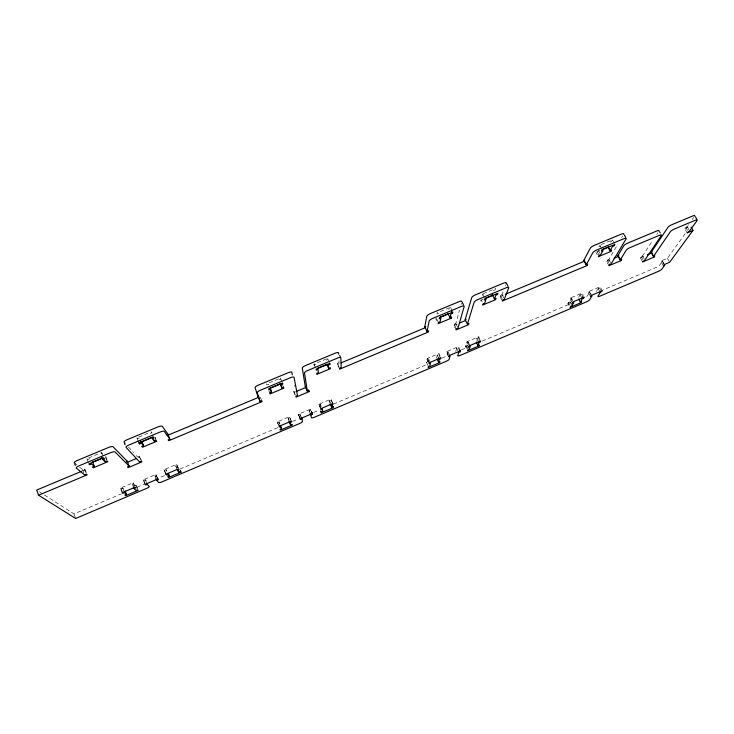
<?xml version="1.0" encoding="UTF-8"?>
<svg xmlns="http://www.w3.org/2000/svg" width="734" height="734" viewBox="0 0 734 734"><rect width="100%" height="100%" fill="white"/><g stroke="black" fill="none" stroke-linecap="round" stroke-linejoin="round"><path stroke-width="0.55" stroke-dasharray="3.67 2.75" d="M428.647 362.853L427.023 359.458L428.482 358.834L427.849 361.697L426.399 362.312L426.995 364.926M427.023 359.458L427.234 358.495L438.95 353.54L440.593 356.935M436.134 317.749L435.868 318.96L436.785 320.841M436.537 358.018L437.253 355.137L438.712 354.522L438.95 353.54M438.593 313.381L436.932 314.069L437.207 312.831L450.502 307.289L450.19 308.546L448.529 309.234M448.602 356.696L446.566 352.494L446.832 351.522L458.429 346.613L460.484 350.815M456.126 329.896L453.915 325.391L454.227 324.254L455.796 323.602L459.484 310.17M447.134 355.091L448.015 351.88L446.566 352.494M461.044 304.518L461.438 303.078M455.731 351.458L456.695 348.21L458.135 347.604L458.429 346.613M466.329 348.274L465.512 346.613L465.833 345.631L467.264 345.026L468.237 342.044L466.787 342.65L468.852 346.852M466.787 342.65L467.108 341.649L478.687 336.759L480.77 340.952M493.45 290.526L495.083 289.847L495.542 288.545L482.421 294.004L481.999 295.297L483.642 294.618M478.687 336.759L478.339 337.768L476.898 338.383L475.852 341.393L477.284 340.787M501.854 300.142L500.001 296.49L500.46 295.233L502.056 294.573L503.359 291.059M505.212 286.049L505.487 285.324M568.923 305.335L567.859 303.307L569.841 301.637L571.667 298.334L573.382 301.601M572.41 303.004L570.263 298.921L570.869 297.811L582.099 293.068L583.402 295.518M614.395 243.532L612.395 239.89L599.733 245.165L598.953 246.587L600.531 245.927M578.649 297.279L580.062 294.784L582.099 293.068M612.395 239.89L611.578 241.33L610 241.991M590.54 296.582L588.384 292.536L589.035 291.416L600.155 286.719L602.33 290.756M608.945 265.708L606.596 261.387L607.357 260.084L608.853 259.451L617.89 244.064M591.934 295.995L589.769 291.948L587.595 295.646A3.165 0.716 -27.6 0 1 585.264 297.398M621.689 237.596L622.661 235.953M596.118 291.701L596.403 291.233M596.678 290.774L600.155 286.719M642.112 261.12L640.277 257.799L642.544 255.927L652.554 240.752M656.756 234.385L657.82 232.761M663.371 265.736L661.15 261.772L662.004 260.57L667.445 258.276L685.473 233.247M687.152 232.852L684.739 228.623L687.648 225.989M664.729 265.157L662.508 261.194L659.701 265.139A3.184 0.688 -28.4 0 1 656.178 267.442L603.412 289.774M688.107 225.347L688.565 224.705M692.272 219.503L693.685 217.521M122.165 492.716L120.413 488.119L133.221 482.706L135.643 487.908M165.774 474.265L163.976 469.714L176.628 464.365L178.958 469.577M278.966 426.197L277.223 421.867L289.471 416.692L291.003 420.224M320.923 409.471L318.886 404.269L330.979 399.158L332.933 403.517M120.413 488.119L121.11 488.734L122.706 488.055L124.78 489.89M133.34 486.752L132.285 484.009L133.882 483.339M163.976 469.714L164.544 470.375L166.123 469.714L167.792 471.696M177.022 469.338L175.582 465.714L177.151 465.053M277.452 422.665L278.975 422.022L279.737 423.784M288.71 420.545L288.132 418.151L289.655 417.508L289.471 416.692M318.987 405.113L320.492 404.471L322.043 407.966M329.759 403.186L329.538 400.654L331.052 400.012L330.979 399.158M570.263 298.921L571.667 298.334M144.983 484.403L143.213 479.843L155.883 474.494L157.535 477.862M299.674 417.701L298.362 414.27L310.482 409.15L312.409 413.517M143.213 479.843L143.836 480.486L145.424 479.816L147.222 481.651M155.957 478.531L154.892 475.806L156.47 475.146M298.527 415.086L300.041 414.444L301.188 417.068M309.317 411.976L309.097 410.609L310.61 409.976L310.482 409.15M588.384 292.536L589.769 291.948M661.15 261.772L662.508 261.194M136.487 485.825L135.845 485.211L134.267 485.871L132.285 484.009M465.512 346.613L467.595 345.732M567.859 303.307L571.887 301.61M44.425 494.991L73.987 513.901L121.165 493.927M137.047 487.202L144.084 484.229M164.425 475.614L160.544 477.256A3.395 0.807 -21.8 0 1 158.746 477.88M179.922 469.054L278.048 427.509M292.462 421.408L297.729 419.187A3.257 0.789 -23.7 0 0 298.27 418.94M313.684 412.425L318.905 410.214M333.502 404.039L427.858 364.092M441.987 358.109L444.006 357.256A3.184 0.762 -25.8 0 0 446.832 355.531M461.301 349.944L468.301 346.971M482.266 341.062L571.639 303.234M640.277 257.799L645.984 255.395M141.91 461.879L140.01 456.988L139.313 456.227L137.597 456.943L135.992 455.199M294.811 394.314L293.802 391.488L295.444 390.8L295.233 389.708M138.295 457.704L140.01 456.988M293.995 392.433L295.628 391.745M453.915 325.391L457.823 323.758M606.596 261.387L611.817 259.194M684.739 228.623L689.841 226.485M88.419 462.87L86.86 458.686L101.567 452.566L102.43 453.383L100.604 454.144L101.888 455.364M138.478 441.996L136.863 437.868L150.332 432.262M282.168 382.075L280.434 378.093L266.46 383.91L266.754 384.946L268.497 384.221L269.35 387.295M315.831 364.504L314.115 365.22L313.978 364.128L327.768 358.394L329.538 362.321M139.414 437.987L137.607 438.739L136.863 437.868M150.259 433.464L152.057 432.721L151.369 431.831L152.993 435.941M278.938 379.873L280.682 379.148L280.434 378.093M326.135 360.211L327.85 359.504L327.768 358.394M483.348 299.151L480.366 300.389L481.77 303.179M596.907 251.771L600.027 250.477M79.611 467.209L82.658 469.723L84.456 468.971L86.502 472.769M339.594 369.184L337.429 364.413L337.374 363.348L339.044 362.651L338.906 359.669M82.336 470.98L85.364 469.723M337.429 364.413L339.301 363.624M500.001 296.49L505.35 294.251M39.315 491.725L41.893 493.376M75.96 464.2L77.006 465.072M86.86 458.686L87.777 459.493L89.612 458.732L90.961 459.924M128.478 447.006L133.542 452.529M154.892 475.806L156.122 477.146M175.582 465.714L177.16 467.732L178.72 467.072L179.234 467.732M687.189 226.623L689.611 230.871M685.73 227.237L688.153 231.476M667.445 258.276L669.674 262.249M662.004 260.57L664.224 264.552M642.544 255.927L644.847 260.093M641.112 256.533L643.415 260.689M608.853 259.451L611.211 263.79M599.733 245.165L601.724 248.817M607.357 260.084L609.715 264.414M598.201 250.166L600.651 254.68M597.127 251.725L599.082 255.34M595.87 252.212L597.338 254.909M599.467 287.847L601.641 291.884M598.091 288.434L600.256 292.471M589.035 291.416L591.2 295.472M581.456 294.196L582.759 296.637M580.062 294.784L582.218 298.857M570.869 297.811L572.603 301.087M569.841 301.637L571.979 305.683M568.455 302.224L570.584 306.271M502.056 294.573L504.386 299.151M500.46 295.233L502.79 299.821M482.421 294.004L484.321 297.775M481.238 300.059L482.174 301.931M478.339 337.768L479.999 341.117M476.898 338.383L478.559 341.732M468.237 342.044L469.888 345.393M450.502 307.289L452.373 311.097M467.108 341.649L469.182 345.852M467.264 345.026L468.898 348.356M455.796 323.602L458.016 328.116M465.833 345.631L467.879 349.797M454.227 324.254L456.447 328.768M458.135 347.604L459.365 350.118M456.695 348.21L458.741 352.403M436.592 318.684L438.427 322.465M448.015 351.88L450.052 356.082M446.832 351.522L448.878 355.733M438.712 354.522L440.749 358.743M437.253 355.137L438.473 357.669M428.482 358.834L430.115 362.229M427.234 358.495L428.867 361.899M426.399 362.312L428.417 366.514M337.374 363.348L339.539 368.129M331.052 400.012L332.997 404.361M313.978 364.128L315.739 368.073M329.538 400.654L331.098 404.131M318.886 404.269L320.822 408.645M310.61 409.976L311.757 412.591M309.097 410.609L310.253 413.224M293.802 391.488L295.866 396.195M298.362 414.27L300.279 418.646M282.691 385.212L283.553 387.176M289.655 417.508L291.563 421.903M288.132 418.151L289.664 421.665M268.901 390.965L269.745 392.938M277.223 421.867L278.369 424.518M261.744 400.681L259.652 395.8L259.827 396.351M176.628 464.365L178.435 468.907M155.177 437.225L155.975 439.253M154.902 437.381L156.113 440.418M166.123 469.714L166.838 471.531M164.544 470.375L165.976 474.008M155.883 474.494L157.663 479.036M139.313 456.227L141.222 461.126M145.424 479.816L147.185 484.357M143.836 480.486L145.249 484.119M136.836 486.725L137.533 488.541M135.845 485.211L137.588 489.743M133.221 482.706L134.983 487.293M122.706 488.055L124.11 491.725M121.11 488.734L122.514 492.404M105.834 456.631L107.008 459.704M105.384 456.851L106.944 460.961M101.567 452.566L103.145 456.722M84.456 468.971L86.364 474.072M82.658 469.723L84.181 473.806M73.987 513.901L75.327 517.562M278.975 422.022L279.636 424.39M294.371 385.267L294.591 386.387M300.041 414.444L300.463 416.628M320.492 404.471L320.786 406.975"/><path stroke-width="1.1" d="M124.973 443.18L124.074 442.198A3.973 1.092 -20.9 0 1 126.954 439.813L157.975 426.904A3.936 1.092 -21.4 0 1 162.26 426.307L167.884 434.124L169.884 439.125L168.132 439.859L168.747 440.703L262.047 401.645L261.744 400.681L260.029 401.397L257.221 392.699A3.817 1.064 -23.1 0 1 260.432 390.204L290.343 377.735A3.789 1.055 -23.6 0 1 294.05 377.34L297.509 395.507L295.866 396.195L296.05 397.131L309.133 391.635L308.996 390.681L307.353 391.369L304.5 372.982A3.78 1.055 -23.9 0 1 307.821 370.45L337.337 358.146A3.753 1.046 -24.4 0 1 340.833 357.834L341.218 367.431L339.539 368.129L339.594 369.184L428.436 331.988L428.674 330.832L427.041 331.511L424.784 326.841L426.839 316.198A3.698 1.028 -26 0 1 430.436 313.556L458.86 301.729A3.688 1.018 -26.5 0 1 461.833 301.628M427.041 331.511L429.161 320.997A3.707 1.018 -26 0 1 432.776 318.363L461.227 306.5A3.698 1 -26.4 0 1 464.191 306.381L458.016 328.116L456.447 328.768L456.126 329.896L468.613 324.648L468.971 323.511L467.402 324.171L465.173 319.666L471.769 297.499A3.688 1.009 -26.7 0 1 475.467 294.82L503.515 283.15A3.688 1 -27.2 0 1 506.295 283.122L506.029 283.856M439.29 359.366L440.749 358.743L440.996 357.779L429.271 362.743L429.051 363.697L430.519 363.073L429.867 365.899L428.417 366.514L428.206 367.45L439.767 362.541L440.015 361.605L438.565 362.211L439.29 359.366L438.473 357.669M449.924 317.657L450.869 313.978L452.52 313.29L452.841 312.051L439.528 317.602L439.253 318.831L440.914 318.134L440.07 321.776L438.427 322.465L438.152 323.657L451.254 318.18L451.566 316.969L449.924 317.657L448.079 313.895M467.402 324.171L474.136 302.234A3.698 1 -26.7 0 1 477.843 299.573L505.919 287.866A3.688 0.982 -27.1 0 1 508.699 287.82L504.386 299.151L502.79 299.821L502.322 301.059L587.026 265.598L587.75 264.268L586.2 264.91L583.787 260.432L590.301 248.165A3.688 0.963 -28.5 0 1 594.265 245.404L621.322 234.137A3.698 0.945 -28.8 0 1 623.634 234.293M691.052 227.026L692.988 230.412L669.674 262.249L664.224 264.552L663.371 265.736L664.729 265.157L661.894 269.066A3.184 0.679 -28.4 0 1 658.361 271.369L600.045 296.096A3.175 0.706 -27.7 0 1 597.981 296.16L600.256 292.471L602.33 290.756L591.2 295.472L590.54 296.582L591.934 295.995L589.732 299.656A3.175 0.706 -27.6 0 1 586.338 301.913L460.319 355.348A3.184 0.743 -26 0 1 457.759 355.614L458.741 352.403L460.181 351.788L460.484 350.815L448.878 355.733L448.602 356.696L450.052 356.082L449.153 359.256A3.184 0.752 -25.8 0 1 446.015 361.412L314.537 417.178A3.248 0.78 -23.9 0 1 311.436 417.646L310.253 413.224M477.907 345.54L478.972 342.567L480.412 341.952L480.77 340.952L469.182 345.852L468.852 346.852L470.301 346.237L469.31 349.182L467.879 349.797L467.558 350.769L478.99 345.916L479.339 344.934L477.907 345.54L476.265 342.218M494.459 299.05L495.826 295.215L497.459 294.536L497.927 293.242L484.789 298.72L484.367 299.995L486.009 299.316L484.734 303.114L483.11 303.793L482.697 305.041L495.624 299.637L496.083 298.371L494.459 299.05L492.11 294.398M586.2 264.91L592.788 252.753A3.698 0.945 -28.4 0 1 596.751 250L623.845 238.706A3.707 0.936 -28.7 0 1 626.148 238.844L611.211 263.79L609.715 264.414L608.945 265.708L620.872 260.698L621.67 259.396L620.184 260.019L617.817 255.698L623.781 245.807A3.569 0.881 -28.7 0 1 627.662 243.147L656.811 230.971A3.578 0.862 -29 0 1 658.893 231.127M580.319 302.151L582.218 298.857L584.264 297.151L573.034 301.903L572.41 303.004L573.814 302.408L571.979 305.683L569.988 307.353L581.071 302.656L581.704 301.564L580.319 302.151L578.713 299.123M610.046 250.753L612.486 246.532L614.064 245.872L614.89 244.44L602.219 249.734L601.43 251.147L603.009 250.487L600.651 254.68L599.082 255.34L598.311 256.716L610.798 251.496L611.606 250.101L610.046 250.753L608.073 247.156M620.184 260.019L626.203 250.221A3.569 0.862 -28.6 0 1 630.102 247.569L659.27 235.357A3.587 0.853 -29 0 1 661.352 235.495L644.847 260.093L642.571 261.946L653.985 257.139L654.847 255.872L653.425 256.478L651.113 252.322L667.931 227.357A3.587 0.862 -29.2 0 1 671.913 224.668L692.685 215.989A3.597 0.844 -29.4 0 1 694.639 216.191M647.406 254.799L651.783 252.845M653.425 256.478L670.399 231.705A3.587 0.844 -29.1 0 1 674.39 229.026L695.181 220.319A3.597 0.835 -29.3 0 1 697.126 220.521L689.611 230.871L687.152 232.852L692.988 230.412M134.047 488.587L135.643 487.908L134.983 487.293L122.165 492.716L122.862 493.321L124.459 492.642L126.514 494.441L124.927 495.111L125.615 495.698L138.231 490.349L137.588 489.743L136.01 490.413L134.047 488.587L133.34 486.752M155.957 478.531L156.663 480.339L158.241 479.669L157.535 477.862M299.674 417.701L300.435 419.453L301.949 418.811L301.188 417.068M311.014 414.967L312.528 414.334L312.409 413.517L300.279 418.646L300.435 419.453M168.499 473.494L169.572 476.192L168.003 476.861L168.554 477.495L181.023 472.21L180.307 470.421M169.572 476.192L167.912 474.247L166.334 474.916L165.774 474.265L178.435 468.907L178.958 469.577L177.38 470.237L178.949 472.219L180.509 471.558L181.023 472.21M290.6 424.913L290.04 422.545L291.563 421.903L291.38 421.105L279.131 426.289L279.351 427.078L280.874 426.426L281.517 428.757L280.003 429.399L280.214 430.17L292.297 425.05L292.114 424.27L290.6 424.913L289.086 421.417M333.181 406.865L331.685 407.498L331.484 405.003L332.997 404.361L332.933 403.517L320.822 408.645L320.923 409.471L322.437 408.838L322.712 411.306L321.208 411.939L321.308 412.756L333.236 407.691L332.025 404.278M651.113 252.322L652.177 251.872M81.327 471.402L36.7 490.046L38.544 495.202L87.263 474.806L86.364 474.072L84.566 474.825L76.308 468.145A4.065 1.073 -20.3 0 1 79.07 465.806L110.568 452.676A4.009 1.073 -20.7 0 1 115.082 451.979L129.175 466.182L127.45 466.907L128.175 467.641L141.91 461.879L141.222 461.126L139.506 461.851L126.083 447.391A3.982 1.073 -21 0 1 128.964 445.006L160.021 432.06A3.936 1.073 -21.5 0 1 164.315 431.445L169.884 439.125M126.202 461.723L127.276 461.273L129.175 466.182M307.353 391.369L305.28 386.671L306.408 386.203M465.173 319.666L466.154 319.253M617.817 255.698L618.845 255.267M127.147 462.383L136.579 458.429M296.444 391.406L306.252 387.295M459.383 323.098L465.613 320.492M614.046 258.258L618.514 256.386L620.872 260.698M92.411 462.227L101.705 458.346M141.534 441.73L152.736 437.06M270.02 388.139L280.59 383.726M317.767 368.22L327.153 364.303M439.895 317.272L447.942 313.913M485.33 298.316L492.285 295.417M602.109 249.606L608.348 247.009L610.798 251.496M102.567 459.337L104.402 458.576L103.54 457.768L88.814 463.906L89.731 464.695L91.566 463.934L94.246 466.273L92.429 467.035L93.319 467.797L107.779 461.75L106.944 460.961L105.136 461.723L102.567 459.337L101.787 457.264M139.616 443.877L141.423 443.125L143.58 445.657L141.79 446.41L142.506 447.235L156.773 441.272L156.113 440.418L154.323 441.171L152.277 438.593L154.085 437.84L153.397 436.969L138.882 443.024L139.616 443.877L138.809 441.822M166.242 434.812L167.884 434.124M260.029 401.397L257.937 396.516L258.689 396.204M424.784 326.841L425.803 326.41M583.787 260.432L584.86 259.983M167.737 435.308L259.001 397.177M341.172 362.844L425.27 327.713M505.35 294.251L584.622 261.13M281.828 387.891L281.104 384.827L282.847 384.102L282.608 383.065L268.616 388.901L268.901 389.919L270.644 389.194L271.479 392.222L269.745 392.938L270.029 393.938L283.783 388.185L283.553 387.176L281.828 387.891L280.113 383.965M328.603 368.349L330.3 367.642L330.383 368.707L316.804 374.377L316.684 373.331L318.391 372.615L318.033 369.422L316.308 370.138L316.18 369.055L329.988 363.302L330.061 364.394L328.346 365.11L328.603 368.349L326.85 364.468M38.544 495.202L75.657 518.479L146.708 488.349A3.422 0.798 -21.6 0 0 149.222 486.413L147.185 484.357L145.607 485.027L144.983 484.403L157.663 479.036L158.241 479.669M75.428 463.769L74.363 462.888A4.055 1.092 -20.2 0 1 77.107 460.548L108.568 447.456A4.009 1.092 -20.7 0 1 113.091 446.777L127.276 461.273M156.663 480.339L158.608 482.431A3.404 0.798 -21.8 0 0 162.297 481.733L299.61 423.509A3.266 0.78 -23.7 0 0 302.454 421.454L301.949 418.811M695.428 216.824L696.676 218.989M659.646 231.788L660.261 232.88M651.673 253.001L653.985 257.139M624.359 234.981L625.616 237.266M585.108 262.029L587.026 265.598M582.759 296.637L583.622 298.261M506.855 283.902L508.056 286.251M462.319 302.445L463.503 304.821M478.164 344.264L478.99 345.916M451.584 311.39L452.52 313.29M450.337 316.308L451.254 318.18M459.365 350.118L460.181 351.788M436.95 358.862L438.565 362.211M339.714 355.375L340.273 356.605M332.465 405.975L333.236 407.691M330.144 404.049L331.685 407.498M321.942 409.572L322.712 411.306M320.538 411.031L321.308 412.756M308.308 389.763L309.133 391.635M311.757 412.591L312.528 414.334M269.773 388.277L271.479 392.222M280.012 425.261L281.517 428.757M178.234 470.421L178.949 472.219M153.516 439.143L154.323 441.171M167.847 475.696L168.554 477.495M141.992 441.584L143.58 445.657M140.625 441.07L141.423 443.125M124.578 443.501L125.074 444.795M125.129 490.798L126.514 494.441M104.356 459.668L105.136 461.723M92.695 462.145L94.246 466.273M74.85 464.2L75.336 465.521M257.937 396.516L255.074 387.68A3.817 1.083 -23.1 0 1 258.276 385.176L288.159 372.744A3.789 1.073 -23.6 0 1 291.866 372.367L292.334 374.799M305.28 386.671L302.307 368.028A3.771 1.064 -23.9 0 1 305.619 365.486L335.089 353.219A3.753 1.064 -24.4 0 1 338.594 352.916L338.649 354.164M312.638 412.875A3.248 0.789 -23.9 0 1 311.537 413.279"/></g></svg>
